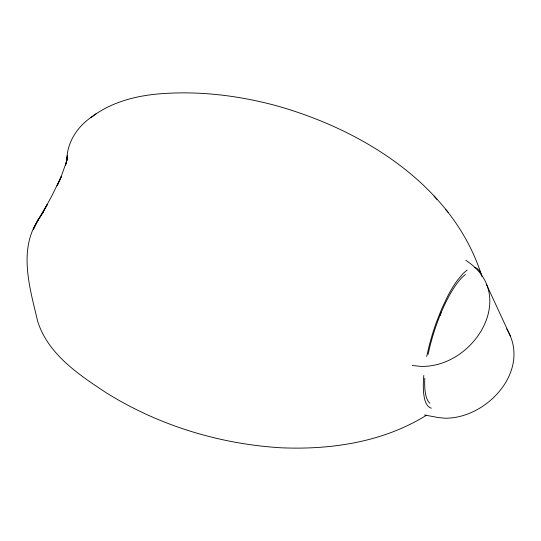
<?xml version="1.0" encoding="UTF-8"?>
<svg xmlns="http://www.w3.org/2000/svg" width="541" height="541" viewBox="0 0 541 541"><rect width="100%" height="100%" fill="white"/><g stroke="black" fill="none" stroke-linecap="round" stroke-linejoin="round"><path stroke-width="0.81" d="M441.118 312.759L439.989 315.613M426.687 356.519L429.027 346.362A75.821 21.85 -72.4 0 1 436.384 322.348L441.524 309.283L447.116 297.347A75.821 21.85 -72.4 0 1 457.368 280.353L463.096 273.516L467.154 270.04M96.67 113.279L90.962 117.573C110.411 102.425 135.23 95.831 159.46 93.857C198.527 90.658 237.918 95.432 275.707 105.529C361.834 129.563 451.64 184.461 480.996 273.543L482.017 276.688M92.18 116.626C77.539 126.222 66.766 142.513 66.868 160.4L67.402 155.558L66.516 162.002L67.24 157.938L65.542 165.242L66.408 162.002L60.45 178.523L57.069 185.881L61.228 176.704L51.909 195.754L42.286 213.445L47.189 204.647L37.491 221.039L33.312 229.384L38.147 219.923L42.982 212.424L37.491 221.039L38.147 219.923C17.995 250.456 30.066 288.853 37.714 321.422C48.054 354.254 78.743 374.609 106.016 392.624C158.439 425.429 219.416 444.046 281.05 447.786C331.16 449.943 383.393 442.092 426.551 415.19M412.35 365.473L421.108 366.433A29.045 23.818 -24.9 0 0 424.009 366.385C476.202 364.891 518.082 293.804 465.781 260.343M424.509 415.001L438.724 417.632L445.101 418.2A29.045 23.818 -24.9 0 0 447.995 418.152C488.915 416.489 530.559 369.828 507.282 329.942M445.831 209.665L448.401 212.667M434.092 196.106L436.864 199.345M506.619 328.894L506.951 329.415M486.636 284.816L510.63 336.583M480.996 273.543L479.698 271.055L477.263 268.566A74.861 21.579 -72.4 0 0 474.315 267.565M429.946 403.295A69.471 20.024 -72.4 0 1 424.807 378.213M428.1 354.396A69.471 20.024 -72.4 0 1 465.416 274.53M431.326 408.178A74.861 21.579 -72.4 0 1 429.412 407.346C425.098 404.174 424.327 398.332 423.664 393.395A74.861 21.579 -72.4 0 1 423.813 375.42"/></g></svg>
